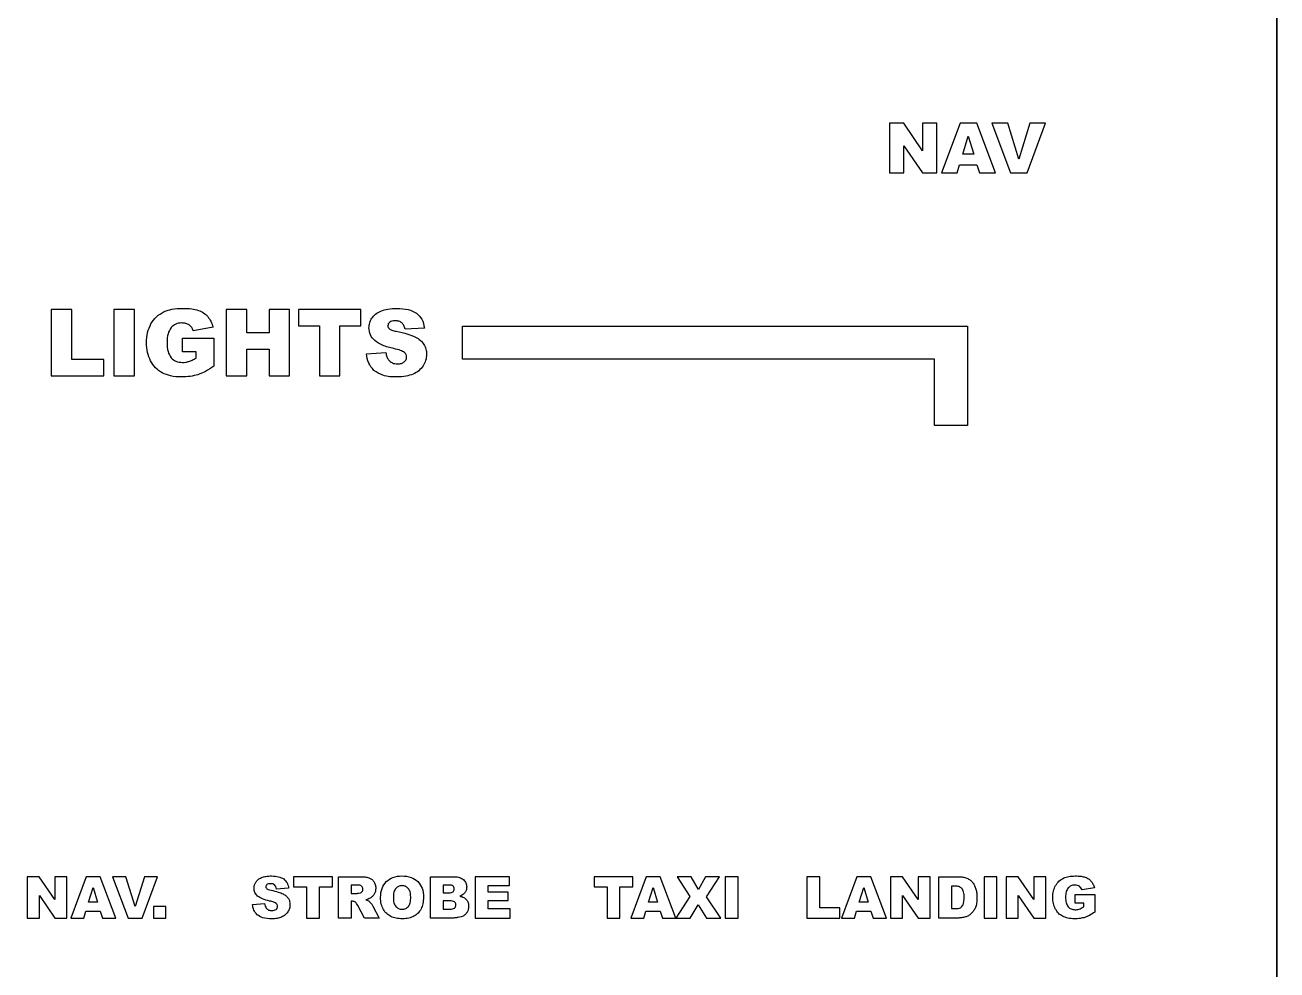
# Model space of a CAD drawing. Header units: millimetres. Extents: x 0 to 125, y 0 to 232.
# Drawn here: x 49.8 to 125.4, y 117.4 to 174.4 of the extents above; entities that cross this region are included whole.
import ezdxf

# ---------------------------------------------------------------- set-up
doc = ezdxf.new("R2010")
doc.units = ezdxf.units.MM
doc.layers.get('0').update_dxf_attribs({"linetype": 'CONTINUOUS'})

msp = doc.modelspace()

# ---------------------------------------------------------------- linework, layer by layer
for p, q in [((125.38, 0), (125.38, 231.5)), ((61.128, 156.186), (59.936, 155.973)), ((73.889, 156.126), (72.724, 156.058)), ((59.273, 154.699), (59.273, 155.531)), ((59.273, 155.531), (61.182, 155.531)), ((61.182, 155.531), (61.182, 153.826)), ((60.099, 154.699), (59.273, 154.699)), ((60.099, 154.322), (60.099, 154.699)), ((70.391, 154.573), (71.567, 154.647)), ((68.695, 120.5), (68.695, 123)), ((68.695, 123), (69.983, 123)), ((69.811, 122.495), (69.471, 122.495)), ((69.471, 122.495), (69.471, 121.987)), ((74.253, 123), (75.699, 123)), ((74.253, 120.5), (74.253, 123)), ((75.373, 122.494), (75.032, 122.494)), ((75.032, 122.494), (75.032, 122.019)), ((104.96, 123), (106.108, 123)), ((104.96, 120.5), (104.96, 123)), ((65.692, 122.297), (64.964, 122.255)), ((69.471, 121.987), (69.797, 121.987)), ((75.032, 122.019), (75.368, 122.019)), ((105.733, 122.434), (105.733, 121.068)), ((105.925, 122.434), (105.733, 122.434)), ((113.192, 121.406), (113.192, 121.926)), ((113.192, 121.926), (114.385, 121.926)), ((114.351, 122.335), (113.606, 122.202)), ((114.385, 121.926), (114.385, 120.86)), ((63.506, 121.327), (64.241, 121.373)), ((69.539, 121.515), (69.471, 121.515)), ((69.471, 121.515), (69.471, 120.5)), ((70.282, 120.5), (69.869, 121.264)), ((70.78, 121.224), (71.154, 120.5)), ((75.425, 121.544), (75.032, 121.544)), ((75.032, 121.544), (75.032, 121.037)), ((75.032, 121.037), (75.426, 121.037)), ((105.733, 121.068), (105.922, 121.068)), ((113.708, 121.406), (113.192, 121.406)), ((113.708, 121.17), (113.708, 121.406)), ((69.471, 120.5), (68.695, 120.5)), ((71.154, 120.5), (70.282, 120.5)), ((75.587, 120.5), (74.253, 120.5)), ((106.108, 120.5), (104.96, 120.5))]:
    msp.add_line(p, q)
for points in [[(0, 0), (0, 231.5), (125.38, 231.5), (125.38, 0)], [(125.38, 231.5), (0, 231.5), (0, 0), (125.38, 0)], [(102.841, 168.5), (101.975, 168.5), (101.975, 165.5), (102.847, 165.5), (102.847, 167.147), (103.97, 165.5), (104.844, 165.5), (104.844, 168.5), (103.97, 168.5), (103.97, 166.84)], [(106.211, 165.995), (107.264, 165.995), (107.414, 165.5), (108.384, 165.5), (107.257, 168.5), (106.246, 168.5), (105.118, 165.5), (106.065, 165.5)], [(109.122, 168.5), (108.153, 168.5), (109.286, 165.5), (110.291, 165.5), (111.405, 168.5), (110.464, 168.5), (109.797, 166.341)], [(106.74, 167.722), (107.071, 166.644), (106.412, 166.644)], [(52.596, 157.25), (51.36, 157.25), (51.36, 153.25), (54.525, 153.25), (54.525, 154.235), (52.596, 154.235)], [(56.375, 157.25), (55.136, 157.25), (55.136, 153.25), (56.375, 153.25)], [(63.158, 157.25), (61.922, 157.25), (61.922, 153.25), (63.158, 153.25), (63.158, 154.868), (64.509, 154.868), (64.509, 153.25), (65.75, 153.25), (65.75, 157.25), (64.509, 157.25), (64.509, 155.85), (63.158, 155.85)], [(70.047, 157.25), (66.29, 157.25), (66.29, 156.262), (67.551, 156.262), (67.551, 153.25), (68.787, 153.25), (68.787, 156.262), (70.047, 156.262)], [(104.69, 154.25), (76.19, 154.25), (76.19, 156.25), (106.69, 156.25), (106.69, 150.25), (104.69, 150.25)], [(50.631, 123), (49.909, 123), (49.909, 120.5), (50.636, 120.5), (50.636, 121.873), (51.572, 120.5), (52.3, 120.5), (52.3, 123), (51.572, 123), (51.572, 121.617)], [(53.439, 120.913), (54.316, 120.913), (54.442, 120.5), (55.25, 120.5), (54.311, 123), (53.468, 123), (52.529, 120.5), (53.318, 120.5)], [(55.865, 123), (55.058, 123), (56.002, 120.5), (56.839, 120.5), (57.768, 123), (56.983, 123), (56.428, 121.201)], [(68.336, 123), (65.987, 123), (65.987, 122.383), (66.775, 122.383), (66.775, 120.5), (67.548, 120.5), (67.548, 122.383), (68.336, 122.383)], [(79.036, 123), (76.966, 123), (76.966, 120.5), (79.074, 120.5), (79.074, 121.066), (77.74, 121.066), (77.74, 121.559), (78.943, 121.559), (78.943, 122.069), (77.74, 122.069), (77.74, 122.466), (79.036, 122.466)], [(86.489, 123), (84.141, 123), (84.141, 122.383), (84.928, 122.383), (84.928, 120.5), (85.701, 120.5), (85.701, 122.383), (86.489, 122.383)], [(87.261, 120.913), (88.138, 120.913), (88.263, 120.5), (89.072, 120.5), (88.133, 123), (87.29, 123), (86.351, 120.5), (87.139, 120.5)], [(89.998, 123), (89.147, 123), (89.931, 121.803), (89.069, 120.5), (89.932, 120.5), (90.426, 121.303), (90.919, 120.5), (91.787, 120.5), (90.936, 121.789), (91.714, 123), (90.871, 123), (90.441, 122.231)], [(92.839, 123), (92.065, 123), (92.065, 120.5), (92.839, 120.5)], [(97.767, 123), (96.995, 123), (96.995, 120.5), (98.973, 120.5), (98.973, 121.116), (97.767, 121.116)], [(99.984, 120.913), (100.861, 120.913), (100.986, 120.5), (101.795, 120.5), (100.856, 123), (100.013, 123), (99.073, 120.5), (99.862, 120.5)], [(102.767, 123), (102.046, 123), (102.046, 120.5), (102.772, 120.5), (102.772, 121.873), (103.708, 120.5), (104.437, 120.5), (104.437, 123), (103.708, 123), (103.708, 121.617)], [(108.471, 123), (107.697, 123), (107.697, 120.5), (108.471, 120.5)], [(109.752, 123), (109.031, 123), (109.031, 120.5), (109.757, 120.5), (109.757, 121.873), (110.693, 120.5), (111.422, 120.5), (111.422, 123), (110.693, 123), (110.693, 121.617)], [(53.88, 122.352), (54.156, 121.453), (53.607, 121.453)], [(87.702, 122.352), (87.978, 121.453), (87.429, 121.453)], [(100.425, 122.352), (100.701, 121.453), (100.152, 121.453)], [(58.271, 121.196), (57.529, 121.196), (57.529, 120.5), (58.271, 120.5)]]:
    msp.add_lwpolyline(points, close=True)
for points, knots in [([(58.17, 157.124), (58.328, 157.181), (58.681, 157.307), (59.056, 157.314), (59.264, 157.318)], [0, 0, 0, 0, 0.0498454, 0.1117676, 0.1117676, 0.1117676, 0.1117676]), ([(59.264, 157.318), (59.459, 157.317), (59.794, 157.316), (60.119, 157.233), (60.256, 157.198)], [0, 0, 0, 0, 0.0580245, 0.1002307, 0.1002307, 0.1002307, 0.1002307]), ([(71.258, 157.161), (71.398, 157.207), (71.717, 157.31), (72.053, 157.315), (72.241, 157.318)], [0, 0, 0, 0, 0.0441285, 0.1000982, 0.1000982, 0.1000982, 0.1000982]), ([(72.241, 157.318), (72.471, 157.313), (72.883, 157.304), (73.249, 157.116), (73.41, 157.033)], [0, 0, 0, 0, 0.0679399, 0.1217258, 0.1217258, 0.1217258, 0.1217258]), ([(57.379, 156.389), (57.48, 156.541), (57.686, 156.849), (58.007, 157.032), (58.17, 157.124)], [0, 0, 0, 0, 0.0540625, 0.109363, 0.109363, 0.109363, 0.109363]), ([(60.256, 157.198), (60.361, 157.153), (60.567, 157.064), (60.724, 156.905), (60.802, 156.826)], [0, 0, 0, 0, 0.0337555, 0.06662836, 0.06662836, 0.06662836, 0.06662836]), ([(60.802, 156.826), (60.87, 156.733), (61.015, 156.538), (61.089, 156.307), (61.128, 156.186)], [0, 0, 0, 0, 0.03434715, 0.07224323, 0.07224323, 0.07224323, 0.07224323]), ([(70.541, 156.148), (70.549, 156.25), (70.565, 156.457), (70.668, 156.638), (70.72, 156.73)], [0, 0, 0, 0, 0.03031067, 0.06160116, 0.06160116, 0.06160116, 0.06160116]), ([(70.72, 156.73), (70.79, 156.818), (70.936, 157.002), (71.147, 157.107), (71.258, 157.161)], [0, 0, 0, 0, 0.03317031, 0.06965794, 0.06965794, 0.06965794, 0.06965794]), ([(72.118, 156.573), (72.054, 156.572), (71.937, 156.568), (71.838, 156.508), (71.794, 156.482)], [0, 0, 0, 0, 0.01903259, 0.03423982, 0.03423982, 0.03423982, 0.03423982]), ([(72.529, 156.451), (72.472, 156.486), (72.346, 156.564), (72.198, 156.57), (72.118, 156.573)], [0, 0, 0, 0, 0.01995323, 0.04351713, 0.04351713, 0.04351713, 0.04351713]), ([(73.41, 157.033), (73.532, 156.918), (73.792, 156.67), (73.855, 156.315), (73.889, 156.126)], [0, 0, 0, 0, 0.0489324, 0.1049885, 0.1049885, 0.1049885, 0.1049885]), ([(57.109, 155.25), (57.118, 155.457), (57.136, 155.855), (57.3, 156.216), (57.379, 156.389)], [0, 0, 0, 0, 0.0615923, 0.1180471, 0.1180471, 0.1180471, 0.1180471]), ([(58.589, 156.157), (58.519, 156.039), (58.357, 155.765), (58.351, 155.445), (58.348, 155.264)], [0, 0, 0, 0, 0.04070999, 0.0939524, 0.0939524, 0.0939524, 0.0939524]), ([(59.237, 156.44), (59.11, 156.429), (58.861, 156.409), (58.678, 156.24), (58.589, 156.157)], [0, 0, 0, 0, 0.03720401, 0.07253141, 0.07253141, 0.07253141, 0.07253141]), ([(59.686, 156.32), (59.621, 156.355), (59.481, 156.429), (59.322, 156.436), (59.237, 156.44)], [0, 0, 0, 0, 0.02195202, 0.04699611, 0.04699611, 0.04699611, 0.04699611]), ([(59.936, 155.973), (59.908, 156.043), (59.854, 156.18), (59.741, 156.274), (59.686, 156.32)], [0, 0, 0, 0, 0.022315, 0.04332245, 0.04332245, 0.04332245, 0.04332245]), ([(70.891, 155.376), (70.789, 155.484), (70.584, 155.701), (70.556, 155.998), (70.541, 156.148)], [0, 0, 0, 0, 0.04327511, 0.08692668, 0.08692668, 0.08692668, 0.08692668]), ([(71.794, 156.482), (71.762, 156.45), (71.7, 156.389), (71.69, 156.302), (71.685, 156.26)], [0, 0, 0, 0, 0.01302357, 0.02543497, 0.02543497, 0.02543497, 0.02543497]), ([(71.685, 156.26), (71.689, 156.228), (71.699, 156.16), (71.748, 156.113), (71.775, 156.088)], [0, 0, 0, 0, 0.00934743, 0.01990647, 0.01990647, 0.01990647, 0.01990647]), ([(71.775, 156.088), (71.823, 156.06), (71.952, 155.987), (72.098, 155.958), (72.189, 155.94)], [0, 0, 0, 0, 0.01659694, 0.04426137, 0.04426137, 0.04426137, 0.04426137]), ([(72.189, 155.94), (72.424, 155.89), (72.821, 155.804), (73.196, 155.65), (73.35, 155.587)], [0, 0, 0, 0, 0.071727, 0.121558, 0.121558, 0.121558, 0.121558]), ([(72.724, 156.058), (72.707, 156.139), (72.676, 156.288), (72.575, 156.4), (72.529, 156.451)], [0, 0, 0, 0, 0.02441353, 0.04457226, 0.04457226, 0.04457226, 0.04457226]), ([(57.356, 154.148), (57.284, 154.317), (57.134, 154.669), (57.118, 155.052), (57.109, 155.25)], [0, 0, 0, 0, 0.0547936, 0.1137805, 0.1137805, 0.1137805, 0.1137805]), ([(58.348, 155.264), (58.35, 155.073), (58.354, 154.741), (58.521, 154.457), (58.592, 154.336)], [0, 0, 0, 0, 0.05599545, 0.09737698, 0.09737698, 0.09737698, 0.09737698]), ([(72.05, 154.89), (71.811, 154.946), (71.396, 155.043), (71.041, 155.276), (70.891, 155.376)], [0, 0, 0, 0, 0.0728246, 0.1265806, 0.1265806, 0.1265806, 0.1265806]), ([(73.35, 155.587), (73.457, 155.527), (73.658, 155.414), (73.796, 155.23), (73.861, 155.144)], [0, 0, 0, 0, 0.03630556, 0.06826445, 0.06826445, 0.06826445, 0.06826445]), ([(73.861, 155.144), (73.907, 155.052), (74.002, 154.866), (74.014, 154.657), (74.02, 154.552)], [0, 0, 0, 0, 0.03048438, 0.06191204, 0.06191204, 0.06191204, 0.06191204]), ([(58.592, 154.336), (58.684, 154.255), (58.879, 154.085), (59.137, 154.067), (59.273, 154.058)], [0, 0, 0, 0, 0.03591706, 0.07538237, 0.07538237, 0.07538237, 0.07538237]), ([(59.668, 154.118), (59.736, 154.143), (59.886, 154.199), (60.024, 154.279), (60.099, 154.322)], [0, 0, 0, 0, 0.02176156, 0.04779503, 0.04779503, 0.04779503, 0.04779503]), ([(70.836, 153.575), (70.719, 153.717), (70.479, 154.009), (70.421, 154.382), (70.391, 154.573)], [0, 0, 0, 0, 0.0541903, 0.1111184, 0.1111184, 0.1111184, 0.1111184]), ([(71.567, 154.647), (71.581, 154.561), (71.605, 154.405), (71.686, 154.27), (71.723, 154.21)], [0, 0, 0, 0, 0.02589619, 0.04673731, 0.04673731, 0.04673731, 0.04673731]), ([(72.683, 154.658), (72.609, 154.701), (72.412, 154.815), (72.189, 154.861), (72.05, 154.89)], [0, 0, 0, 0, 0.02560017, 0.06778405, 0.06778405, 0.06778405, 0.06778405]), ([(72.676, 154.092), (72.718, 154.134), (72.798, 154.214), (72.813, 154.326), (72.82, 154.38)], [0, 0, 0, 0, 0.01717808, 0.03297148, 0.03297148, 0.03297148, 0.03297148]), ([(72.82, 154.38), (72.813, 154.431), (72.799, 154.539), (72.723, 154.617), (72.683, 154.658)], [0, 0, 0, 0, 0.01512356, 0.03174344, 0.03174344, 0.03174344, 0.03174344]), ([(74.02, 154.552), (74.011, 154.426), (73.993, 154.173), (73.869, 153.953), (73.807, 153.842)], [0, 0, 0, 0, 0.03735221, 0.07488543, 0.07488543, 0.07488543, 0.07488543]), ([(58.052, 153.425), (57.91, 153.517), (57.622, 153.703), (57.445, 153.998), (57.356, 154.148)], [0, 0, 0, 0, 0.0500007, 0.1015357, 0.1015357, 0.1015357, 0.1015357]), ([(59.273, 154.058), (59.34, 154.06), (59.475, 154.065), (59.604, 154.1), (59.668, 154.118)], [0, 0, 0, 0, 0.02031471, 0.04013701, 0.04013701, 0.04013701, 0.04013701]), ([(61.182, 153.826), (61.014, 153.714), (60.708, 153.511), (60.366, 153.377), (60.213, 153.317)], [0, 0, 0, 0, 0.0604701, 0.1098041, 0.1098041, 0.1098041, 0.1098041]), ([(72.249, 153.182), (71.952, 153.184), (71.441, 153.188), (71.014, 153.461), (70.836, 153.575)], [0, 0, 0, 0, 0.0869142, 0.149293, 0.149293, 0.149293, 0.149293]), ([(71.723, 154.21), (71.795, 154.14), (71.947, 153.992), (72.158, 153.976), (72.268, 153.968)], [0, 0, 0, 0, 0.02948891, 0.0614486, 0.0614486, 0.0614486, 0.0614486]), ([(72.268, 153.968), (72.349, 153.971), (72.496, 153.976), (72.62, 154.056), (72.676, 154.092)], [0, 0, 0, 0, 0.02363572, 0.0433353, 0.0433353, 0.0433353, 0.0433353]), ([(73.807, 153.842), (73.728, 153.74), (73.567, 153.531), (73.332, 153.411), (73.213, 153.35)], [0, 0, 0, 0, 0.03828554, 0.07806683, 0.07806683, 0.07806683, 0.07806683]), ([(59.213, 153.182), (58.994, 153.188), (58.592, 153.199), (58.221, 153.354), (58.052, 153.425)], [0, 0, 0, 0, 0.0649162, 0.1195102, 0.1195102, 0.1195102, 0.1195102]), ([(60.213, 153.317), (60.06, 153.278), (59.732, 153.193), (59.393, 153.186), (59.213, 153.182)], [0, 0, 0, 0, 0.047178, 0.1012059, 0.1012059, 0.1012059, 0.1012059]), ([(73.213, 153.35), (73.07, 153.301), (72.758, 153.194), (72.428, 153.186), (72.249, 153.182)], [0, 0, 0, 0, 0.04497552, 0.09827864, 0.09827864, 0.09827864, 0.09827864]), ([(63.6, 122.311), (63.605, 122.375), (63.615, 122.504), (63.679, 122.618), (63.712, 122.675)], [0, 0, 0, 0, 0.01894415, 0.03850071, 0.03850071, 0.03850071, 0.03850071]), ([(63.712, 122.675), (63.755, 122.73), (63.847, 122.845), (63.978, 122.91), (64.048, 122.945)], [0, 0, 0, 0, 0.02073144, 0.04353627, 0.04353627, 0.04353627, 0.04353627]), ([(64.048, 122.945), (64.135, 122.973), (64.335, 123.038), (64.545, 123.041), (64.662, 123.043)], [0, 0, 0, 0, 0.02758025, 0.06256138, 0.06256138, 0.06256138, 0.06256138]), ([(64.383, 122.52), (64.363, 122.5), (64.324, 122.462), (64.317, 122.407), (64.314, 122.381)], [0, 0, 0, 0, 0.00813969, 0.01589682, 0.01589682, 0.01589682, 0.01589682]), ([(64.586, 122.577), (64.545, 122.576), (64.472, 122.574), (64.41, 122.537), (64.383, 122.52)], [0, 0, 0, 0, 0.0118954, 0.02139991, 0.02139991, 0.02139991, 0.02139991]), ([(64.842, 122.5), (64.806, 122.523), (64.728, 122.571), (64.636, 122.575), (64.586, 122.577)], [0, 0, 0, 0, 0.01247081, 0.02719811, 0.02719811, 0.02719811, 0.02719811]), ([(64.662, 123.043), (64.806, 123.039), (65.064, 123.033), (65.292, 122.916), (65.393, 122.864)], [0, 0, 0, 0, 0.04246236, 0.07607855, 0.07607855, 0.07607855, 0.07607855]), ([(64.964, 122.255), (64.954, 122.306), (64.934, 122.399), (64.871, 122.469), (64.842, 122.5)], [0, 0, 0, 0, 0.01525846, 0.02785768, 0.02785768, 0.02785768, 0.02785768]), ([(65.393, 122.864), (65.469, 122.792), (65.631, 122.638), (65.671, 122.416), (65.692, 122.297)], [0, 0, 0, 0, 0.03058283, 0.06561784, 0.06561784, 0.06561784, 0.06561784]), ([(70.099, 122.43), (70.063, 122.449), (69.973, 122.496), (69.871, 122.495), (69.811, 122.495)], [0, 0, 0, 0, 0.01206428, 0.02991587, 0.02991587, 0.02991587, 0.02991587]), ([(69.983, 123), (70.089, 122.999), (70.274, 122.998), (70.453, 122.956), (70.53, 122.939)], [0, 0, 0, 0, 0.03162832, 0.0552315, 0.0552315, 0.0552315, 0.0552315]), ([(70.53, 122.939), (70.59, 122.914), (70.711, 122.863), (70.794, 122.762), (70.836, 122.711)], [0, 0, 0, 0, 0.01921002, 0.03861331, 0.03861331, 0.03861331, 0.03861331]), ([(70.836, 122.711), (70.869, 122.651), (70.94, 122.525), (70.948, 122.381), (70.951, 122.306)], [0, 0, 0, 0, 0.02038696, 0.0426392, 0.0426392, 0.0426392, 0.0426392]), ([(71.245, 121.748), (71.255, 121.937), (71.274, 122.29), (71.487, 122.571), (71.586, 122.702)], [0, 0, 0, 0, 0.055106, 0.1033338, 0.1033338, 0.1033338, 0.1033338]), ([(71.586, 122.702), (71.717, 122.801), (71.996, 123.013), (72.348, 123.033), (72.536, 123.043)], [0, 0, 0, 0, 0.0481555, 0.1030088, 0.1030088, 0.1030088, 0.1030088]), ([(72.536, 123.043), (72.727, 123.033), (73.082, 123.016), (73.366, 122.805), (73.498, 122.708)], [0, 0, 0, 0, 0.0558839, 0.103912, 0.103912, 0.103912, 0.103912]), ([(73.498, 122.708), (73.596, 122.579), (73.807, 122.303), (73.825, 121.954), (73.835, 121.769)], [0, 0, 0, 0, 0.047532, 0.1018457, 0.1018457, 0.1018457, 0.1018457]), ([(75.62, 122.432), (75.588, 122.45), (75.512, 122.493), (75.425, 122.493), (75.373, 122.494)], [0, 0, 0, 0, 0.01073641, 0.02575791, 0.02575791, 0.02575791, 0.02575791]), ([(75.699, 123), (75.809, 122.995), (76.012, 122.987), (76.178, 122.873), (76.254, 122.821)], [0, 0, 0, 0, 0.03226537, 0.05937953, 0.05937953, 0.05937953, 0.05937953]), ([(76.254, 122.821), (76.311, 122.758), (76.424, 122.631), (76.44, 122.462), (76.448, 122.378)], [0, 0, 0, 0, 0.02474337, 0.04952125, 0.04952125, 0.04952125, 0.04952125]), ([(106.108, 123), (106.211, 122.998), (106.399, 122.994), (106.576, 122.935), (106.656, 122.908)], [0, 0, 0, 0, 0.03076073, 0.05588041, 0.05588041, 0.05588041, 0.05588041]), ([(106.656, 122.908), (106.722, 122.874), (106.854, 122.807), (106.953, 122.698), (107.001, 122.644)], [0, 0, 0, 0, 0.02212926, 0.04381997, 0.04381997, 0.04381997, 0.04381997]), ([(107.001, 122.644), (107.044, 122.583), (107.131, 122.46), (107.176, 122.316), (107.199, 122.243)], [0, 0, 0, 0, 0.02203531, 0.04492861, 0.04492861, 0.04492861, 0.04492861]), ([(112.008, 122.462), (112.072, 122.557), (112.2, 122.749), (112.401, 122.864), (112.503, 122.922)], [0, 0, 0, 0, 0.03378909, 0.06835193, 0.06835193, 0.06835193, 0.06835193]), ([(112.503, 122.922), (112.601, 122.957), (112.822, 123.036), (113.057, 123.04), (113.187, 123.043)], [0, 0, 0, 0, 0.03115327, 0.06985475, 0.06985475, 0.06985475, 0.06985475]), ([(113.17, 122.494), (113.09, 122.487), (112.934, 122.474), (112.82, 122.368), (112.765, 122.317)], [0, 0, 0, 0, 0.02325252, 0.04533213, 0.04533213, 0.04533213, 0.04533213]), ([(113.45, 122.418), (113.409, 122.44), (113.322, 122.487), (113.222, 122.491), (113.17, 122.494)], [0, 0, 0, 0, 0.01372005, 0.0293725, 0.0293725, 0.0293725, 0.0293725]), ([(113.187, 123.043), (113.308, 123.042), (113.518, 123.041), (113.721, 122.989), (113.806, 122.968)], [0, 0, 0, 0, 0.03626528, 0.06264417, 0.06264417, 0.06264417, 0.06264417]), ([(113.806, 122.968), (113.872, 122.939), (114.001, 122.884), (114.099, 122.784), (114.148, 122.735)], [0, 0, 0, 0, 0.0210972, 0.04164276, 0.04164276, 0.04164276, 0.04164276]), ([(114.148, 122.735), (114.19, 122.677), (114.281, 122.555), (114.327, 122.411), (114.351, 122.335)], [0, 0, 0, 0, 0.02146698, 0.04515203, 0.04515203, 0.04515203, 0.04515203]), ([(63.818, 121.828), (63.754, 121.896), (63.627, 122.032), (63.609, 122.218), (63.6, 122.311)], [0, 0, 0, 0, 0.02704698, 0.0543292, 0.0543292, 0.0543292, 0.0543292]), ([(64.543, 121.525), (64.394, 121.56), (64.134, 121.621), (63.912, 121.766), (63.818, 121.828)], [0, 0, 0, 0, 0.04551532, 0.07911276, 0.07911276, 0.07911276, 0.07911276]), ([(64.314, 122.381), (64.317, 122.361), (64.323, 122.319), (64.354, 122.289), (64.371, 122.274)], [0, 0, 0, 0, 0.00584212, 0.01244157, 0.01244157, 0.01244157, 0.01244157]), ([(64.371, 122.274), (64.401, 122.256), (64.481, 122.21), (64.573, 122.193), (64.63, 122.181)], [0, 0, 0, 0, 0.01037306, 0.02766337, 0.02766337, 0.02766337, 0.02766337]), ([(64.63, 122.181), (64.776, 122.15), (65.024, 122.096), (65.259, 122), (65.355, 121.961)], [0, 0, 0, 0, 0.04482931, 0.07597378, 0.07597378, 0.07597378, 0.07597378]), ([(65.355, 121.961), (65.422, 121.923), (65.548, 121.853), (65.634, 121.737), (65.674, 121.683)], [0, 0, 0, 0, 0.02269095, 0.04266525, 0.04266525, 0.04266525, 0.04266525]), ([(69.797, 121.987), (69.823, 121.989), (69.892, 121.996), (69.959, 122.011), (70.002, 122.021)], [0, 0, 0, 0, 0.00780598, 0.02076555, 0.02076555, 0.02076555, 0.02076555]), ([(70.002, 122.021), (70.026, 122.028), (70.075, 122.043), (70.11, 122.081), (70.127, 122.1)], [0, 0, 0, 0, 0.00748547, 0.0150437, 0.0150437, 0.0150437, 0.0150437]), ([(70.176, 122.245), (70.173, 122.282), (70.168, 122.353), (70.121, 122.405), (70.099, 122.43)], [0, 0, 0, 0, 0.01087151, 0.02063528, 0.02063528, 0.02063528, 0.02063528]), ([(70.127, 122.1), (70.141, 122.122), (70.17, 122.166), (70.174, 122.218), (70.176, 122.245)], [0, 0, 0, 0, 0.00769656, 0.0155082, 0.0155082, 0.0155082, 0.0155082]), ([(70.863, 121.947), (70.83, 121.899), (70.764, 121.802), (70.668, 121.736), (70.619, 121.702)], [0, 0, 0, 0, 0.01725444, 0.03483245, 0.03483245, 0.03483245, 0.03483245]), ([(70.951, 122.306), (70.949, 122.24), (70.943, 122.115), (70.889, 122.001), (70.863, 121.947)], [0, 0, 0, 0, 0.01950327, 0.03731352, 0.03731352, 0.03731352, 0.03731352]), ([(71.417, 121.018), (71.367, 121.126), (71.259, 121.357), (71.25, 121.612), (71.245, 121.748)], [0, 0, 0, 0, 0.03527757, 0.07566805, 0.07566805, 0.07566805, 0.07566805]), ([(72.159, 122.292), (72.118, 122.221), (72.021, 122.052), (72.019, 121.857), (72.017, 121.745)], [0, 0, 0, 0, 0.02438764, 0.05736284, 0.05736284, 0.05736284, 0.05736284]), ([(72.017, 121.745), (72.019, 121.634), (72.021, 121.44), (72.117, 121.272), (72.158, 121.201)], [0, 0, 0, 0, 0.03271859, 0.05700166, 0.05700166, 0.05700166, 0.05700166]), ([(72.534, 122.458), (72.46, 122.451), (72.316, 122.439), (72.211, 122.341), (72.159, 122.292)], [0, 0, 0, 0, 0.02146287, 0.04207176, 0.04207176, 0.04207176, 0.04207176]), ([(72.92, 122.295), (72.867, 122.342), (72.758, 122.441), (72.61, 122.452), (72.534, 122.458)], [0, 0, 0, 0, 0.02075163, 0.04297712, 0.04297712, 0.04297712, 0.04297712]), ([(73.063, 121.779), (73.061, 121.884), (73.057, 122.069), (72.962, 122.226), (72.92, 122.295)], [0, 0, 0, 0, 0.03075329, 0.05434798, 0.05434798, 0.05434798, 0.05434798]), ([(72.926, 121.197), (72.966, 121.272), (73.062, 121.452), (73.062, 121.658), (73.063, 121.779)], [0, 0, 0, 0, 0.02484306, 0.06051976, 0.06051976, 0.06051976, 0.06051976]), ([(73.835, 121.769), (73.831, 121.634), (73.824, 121.385), (73.731, 121.155), (73.688, 121.05)], [0, 0, 0, 0, 0.04005333, 0.07390809, 0.07390809, 0.07390809, 0.07390809]), ([(75.368, 122.019), (75.421, 122.02), (75.51, 122.02), (75.588, 122.064), (75.62, 122.082)], [0, 0, 0, 0, 0.01540541, 0.0262848, 0.0262848, 0.0262848, 0.0262848]), ([(75.691, 122.262), (75.688, 122.295), (75.684, 122.36), (75.64, 122.409), (75.62, 122.432)], [0, 0, 0, 0, 0.00988002, 0.01893237, 0.01893237, 0.01893237, 0.01893237]), ([(75.62, 122.082), (75.64, 122.106), (75.684, 122.157), (75.688, 122.225), (75.691, 122.262)], [0, 0, 0, 0, 0.00927819, 0.01980902, 0.01980902, 0.01980902, 0.01980902]), ([(76.31, 121.997), (76.273, 121.963), (76.195, 121.89), (76.094, 121.851), (76.04, 121.83)], [0, 0, 0, 0, 0.01477097, 0.03197568, 0.03197568, 0.03197568, 0.03197568]), ([(76.04, 121.83), (76.122, 121.807), (76.273, 121.765), (76.385, 121.657), (76.437, 121.608)], [0, 0, 0, 0, 0.02498654, 0.04609231, 0.04609231, 0.04609231, 0.04609231]), ([(76.448, 122.378), (76.442, 122.307), (76.432, 122.167), (76.35, 122.053), (76.31, 121.997)], [0, 0, 0, 0, 0.02087932, 0.04116158, 0.04116158, 0.04116158, 0.04116158]), ([(106.355, 122.287), (106.3, 122.33), (106.174, 122.427), (106.015, 122.431), (105.925, 122.434)], [0, 0, 0, 0, 0.02043628, 0.04644633, 0.04644633, 0.04644633, 0.04644633]), ([(106.485, 121.743), (106.485, 121.858), (106.485, 122.051), (106.393, 122.219), (106.355, 122.287)], [0, 0, 0, 0, 0.0336234, 0.05670298, 0.05670298, 0.05670298, 0.05670298]), ([(106.427, 121.309), (106.443, 121.367), (106.484, 121.509), (106.485, 121.656), (106.485, 121.743)], [0, 0, 0, 0, 0.01807441, 0.04397193, 0.04397193, 0.04397193, 0.04397193]), ([(107.261, 121.759), (107.259, 121.639), (107.257, 121.427), (107.196, 121.225), (107.169, 121.137)], [0, 0, 0, 0, 0.03565029, 0.06309853, 0.06309853, 0.06309853, 0.06309853]), ([(107.199, 122.243), (107.217, 122.165), (107.254, 122.005), (107.258, 121.842), (107.261, 121.759)], [0, 0, 0, 0, 0.02397963, 0.04892457, 0.04892457, 0.04892457, 0.04892457]), ([(111.839, 121.75), (111.845, 121.88), (111.856, 122.128), (111.959, 122.354), (112.008, 122.462)], [0, 0, 0, 0, 0.0384952, 0.07377938, 0.07377938, 0.07377938, 0.07377938]), ([(111.994, 121.061), (111.949, 121.167), (111.855, 121.387), (111.845, 121.626), (111.839, 121.75)], [0, 0, 0, 0, 0.03424597, 0.07111282, 0.07111282, 0.07111282, 0.07111282]), ([(112.765, 122.317), (112.721, 122.243), (112.62, 122.072), (112.616, 121.872), (112.614, 121.759)], [0, 0, 0, 0, 0.02544373, 0.05872023, 0.05872023, 0.05872023, 0.05872023]), ([(112.614, 121.759), (112.615, 121.639), (112.618, 121.432), (112.722, 121.254), (112.766, 121.179)], [0, 0, 0, 0, 0.03499716, 0.06086063, 0.06086063, 0.06086063, 0.06086063]), ([(113.606, 122.202), (113.589, 122.246), (113.555, 122.331), (113.484, 122.39), (113.45, 122.418)], [0, 0, 0, 0, 0.0139469, 0.0270766, 0.0270766, 0.0270766, 0.0270766]), ([(63.784, 120.703), (63.711, 120.792), (63.561, 120.974), (63.525, 121.207), (63.506, 121.327)], [0, 0, 0, 0, 0.03386888, 0.06944895, 0.06944895, 0.06944895, 0.06944895]), ([(64.241, 121.373), (64.249, 121.319), (64.265, 121.222), (64.316, 121.138), (64.338, 121.1)], [0, 0, 0, 0, 0.01618512, 0.02921081, 0.02921081, 0.02921081, 0.02921081]), ([(64.338, 121.1), (64.384, 121.056), (64.478, 120.964), (64.611, 120.954), (64.679, 120.948)], [0, 0, 0, 0, 0.01843052, 0.03840541, 0.03840541, 0.03840541, 0.03840541]), ([(64.939, 121.38), (64.892, 121.407), (64.769, 121.478), (64.63, 121.507), (64.543, 121.525)], [0, 0, 0, 0, 0.01600011, 0.04236513, 0.04236513, 0.04236513, 0.04236513]), ([(64.679, 120.948), (64.73, 120.95), (64.822, 120.954), (64.899, 121.004), (64.934, 121.026)], [0, 0, 0, 0, 0.01477234, 0.02708454, 0.02708454, 0.02708454, 0.02708454]), ([(64.934, 121.026), (64.96, 121.052), (65.01, 121.102), (65.019, 121.172), (65.024, 121.206)], [0, 0, 0, 0, 0.01073627, 0.02060714, 0.02060714, 0.02060714, 0.02060714]), ([(65.024, 121.206), (65.02, 121.238), (65.011, 121.305), (64.963, 121.354), (64.939, 121.38)], [0, 0, 0, 0, 0.00945224, 0.01983965, 0.01983965, 0.01983965, 0.01983965]), ([(65.774, 121.313), (65.769, 121.235), (65.757, 121.077), (65.68, 120.939), (65.641, 120.87)], [0, 0, 0, 0, 0.02334516, 0.04680339, 0.04680339, 0.04680339, 0.04680339]), ([(65.674, 121.683), (65.703, 121.626), (65.763, 121.51), (65.77, 121.38), (65.774, 121.313)], [0, 0, 0, 0, 0.01905277, 0.03869502, 0.03869502, 0.03869502, 0.03869502]), ([(69.729, 121.457), (69.7, 121.474), (69.641, 121.508), (69.574, 121.512), (69.539, 121.515)], [0, 0, 0, 0, 0.0099148, 0.02003788, 0.02003788, 0.02003788, 0.02003788]), ([(69.869, 121.264), (69.846, 121.307), (69.809, 121.378), (69.752, 121.434), (69.729, 121.457)], [0, 0, 0, 0, 0.01430876, 0.0239311, 0.0239311, 0.0239311, 0.0239311]), ([(70.619, 121.702), (70.58, 121.683), (70.494, 121.639), (70.4, 121.616), (70.347, 121.603)], [0, 0, 0, 0, 0.0129379, 0.02896334, 0.02896334, 0.02896334, 0.02896334]), ([(70.347, 121.603), (70.388, 121.59), (70.458, 121.566), (70.522, 121.527), (70.549, 121.511)], [0, 0, 0, 0, 0.01278809, 0.02217729, 0.02217729, 0.02217729, 0.02217729]), ([(70.549, 121.511), (70.566, 121.495), (70.612, 121.456), (70.649, 121.408), (70.672, 121.38)], [0, 0, 0, 0, 0.00710568, 0.01806784, 0.01806784, 0.01806784, 0.01806784]), ([(70.672, 121.38), (70.696, 121.351), (70.735, 121.301), (70.767, 121.247), (70.78, 121.224)], [0, 0, 0, 0, 0.01118657, 0.01895192, 0.01895192, 0.01895192, 0.01895192]), ([(71.866, 120.592), (71.778, 120.645), (71.596, 120.753), (71.478, 120.928), (71.417, 121.018)], [0, 0, 0, 0, 0.03052938, 0.06263619, 0.06263619, 0.06263619, 0.06263619]), ([(72.158, 121.201), (72.21, 121.153), (72.318, 121.053), (72.465, 121.041), (72.541, 121.035)], [0, 0, 0, 0, 0.02072815, 0.04279798, 0.04279798, 0.04279798, 0.04279798]), ([(72.541, 121.035), (72.618, 121.041), (72.765, 121.051), (72.874, 121.15), (72.926, 121.197)], [0, 0, 0, 0, 0.0224522, 0.04290811, 0.04290811, 0.04290811, 0.04290811]), ([(73.688, 121.05), (73.633, 120.962), (73.523, 120.784), (73.349, 120.671), (73.261, 120.613)], [0, 0, 0, 0, 0.03077718, 0.06168681, 0.06168681, 0.06168681, 0.06168681]), ([(75.708, 121.476), (75.672, 121.496), (75.584, 121.543), (75.483, 121.543), (75.425, 121.544)], [0, 0, 0, 0, 0.01223983, 0.02956691, 0.02956691, 0.02956691, 0.02956691]), ([(75.426, 121.037), (75.484, 121.038), (75.585, 121.038), (75.671, 121.087), (75.708, 121.108)], [0, 0, 0, 0, 0.01710233, 0.02943069, 0.02943069, 0.02943069, 0.02943069]), ([(75.789, 121.298), (75.786, 121.333), (75.78, 121.402), (75.732, 121.452), (75.708, 121.476)], [0, 0, 0, 0, 0.0102005, 0.0201055, 0.0201055, 0.0201055, 0.0201055]), ([(75.708, 121.108), (75.732, 121.134), (75.781, 121.188), (75.786, 121.261), (75.789, 121.298)], [0, 0, 0, 0, 0.01031745, 0.0212332, 0.0212332, 0.0212332, 0.0212332]), ([(76.437, 121.608), (76.474, 121.55), (76.551, 121.429), (76.559, 121.286), (76.564, 121.211)], [0, 0, 0, 0, 0.02018923, 0.04226828, 0.04226828, 0.04226828, 0.04226828]), ([(76.564, 121.211), (76.56, 121.149), (76.554, 121.026), (76.5, 120.916), (76.473, 120.862)], [0, 0, 0, 0, 0.01859786, 0.03643506, 0.03643506, 0.03643506, 0.03643506]), ([(105.922, 121.068), (105.992, 121.068), (106.11, 121.068), (106.221, 121.106), (106.266, 121.122)], [0, 0, 0, 0, 0.02076312, 0.03506995, 0.03506995, 0.03506995, 0.03506995]), ([(106.266, 121.122), (106.299, 121.144), (106.369, 121.192), (106.407, 121.269), (106.427, 121.309)], [0, 0, 0, 0, 0.01173181, 0.02504621, 0.02504621, 0.02504621, 0.02504621]), ([(107.169, 121.137), (107.137, 121.067), (107.072, 120.93), (106.967, 120.82), (106.916, 120.767)], [0, 0, 0, 0, 0.02303198, 0.04511269, 0.04511269, 0.04511269, 0.04511269]), ([(112.429, 120.609), (112.34, 120.667), (112.16, 120.783), (112.05, 120.968), (111.994, 121.061)], [0, 0, 0, 0, 0.03125049, 0.06345982, 0.06345982, 0.06345982, 0.06345982]), ([(112.766, 121.179), (112.824, 121.128), (112.946, 121.022), (113.107, 121.011), (113.192, 121.005)], [0, 0, 0, 0, 0.02244813, 0.04711407, 0.04711407, 0.04711407, 0.04711407]), ([(113.192, 121.005), (113.234, 121.006), (113.318, 121.009), (113.399, 121.031), (113.439, 121.042)], [0, 0, 0, 0, 0.01269663, 0.02508556, 0.02508556, 0.02508556, 0.02508556]), ([(113.439, 121.042), (113.482, 121.058), (113.575, 121.093), (113.661, 121.143), (113.708, 121.17)], [0, 0, 0, 0, 0.01360089, 0.02987187, 0.02987187, 0.02987187, 0.02987187]), ([(64.667, 120.457), (64.482, 120.459), (64.162, 120.462), (63.896, 120.632), (63.784, 120.703)], [0, 0, 0, 0, 0.05432142, 0.09330815, 0.09330815, 0.09330815, 0.09330815]), ([(65.269, 120.562), (65.18, 120.532), (64.985, 120.465), (64.779, 120.46), (64.667, 120.457)], [0, 0, 0, 0, 0.02810966, 0.06142411, 0.06142411, 0.06142411, 0.06142411]), ([(65.641, 120.87), (65.592, 120.806), (65.491, 120.676), (65.344, 120.601), (65.269, 120.562)], [0, 0, 0, 0, 0.02392843, 0.04879178, 0.04879178, 0.04879178, 0.04879178]), ([(72.566, 120.457), (72.436, 120.461), (72.195, 120.467), (71.97, 120.553), (71.866, 120.592)], [0, 0, 0, 0, 0.0387933, 0.07173759, 0.07173759, 0.07173759, 0.07173759]), ([(73.261, 120.613), (73.158, 120.568), (72.938, 120.47), (72.696, 120.462), (72.566, 120.457)], [0, 0, 0, 0, 0.03342937, 0.07180599, 0.07180599, 0.07180599, 0.07180599]), ([(75.933, 120.534), (75.861, 120.524), (75.745, 120.509), (75.63, 120.502), (75.587, 120.5)], [0, 0, 0, 0, 0.02185051, 0.03479638, 0.03479638, 0.03479638, 0.03479638]), ([(76.226, 120.616), (76.186, 120.598), (76.092, 120.556), (75.991, 120.542), (75.933, 120.534)], [0, 0, 0, 0, 0.0131259, 0.03058402, 0.03058402, 0.03058402, 0.03058402]), ([(76.473, 120.862), (76.44, 120.812), (76.374, 120.714), (76.276, 120.649), (76.226, 120.616)], [0, 0, 0, 0, 0.01754059, 0.03515702, 0.03515702, 0.03515702, 0.03515702]), ([(106.568, 120.568), (106.488, 120.548), (106.337, 120.511), (106.181, 120.503), (106.108, 120.5)], [0, 0, 0, 0, 0.0247501, 0.04664466, 0.04664466, 0.04664466, 0.04664466]), ([(106.916, 120.767), (106.862, 120.722), (106.758, 120.634), (106.63, 120.59), (106.568, 120.568)], [0, 0, 0, 0, 0.02089491, 0.04036345, 0.04036345, 0.04036345, 0.04036345]), ([(113.154, 120.457), (113.018, 120.461), (112.766, 120.468), (112.534, 120.565), (112.429, 120.609)], [0, 0, 0, 0, 0.0405726, 0.0746939, 0.0746939, 0.0746939, 0.0746939]), ([(113.779, 120.542), (113.684, 120.517), (113.479, 120.464), (113.267, 120.46), (113.154, 120.457)], [0, 0, 0, 0, 0.02948627, 0.0632537, 0.0632537, 0.0632537, 0.0632537]), ([(114.385, 120.86), (114.28, 120.79), (114.089, 120.663), (113.875, 120.579), (113.779, 120.542)], [0, 0, 0, 0, 0.03779378, 0.06862749, 0.06862749, 0.06862749, 0.06862749])]:
    msp.add_open_spline(points, degree=3, knots=knots)

doc.saveas('drawing.dxf')
